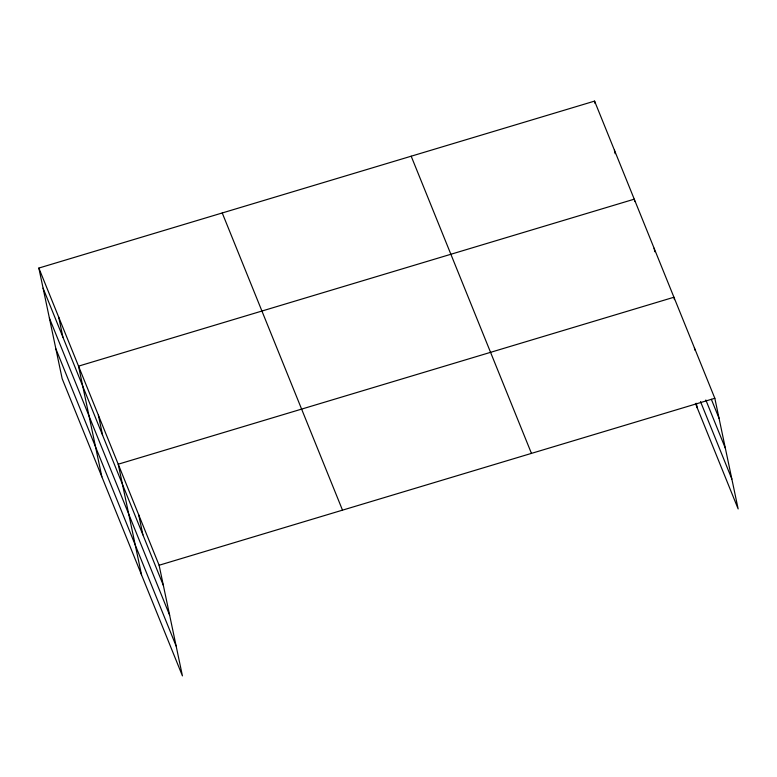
<?xml version="1.0" encoding="UTF-8"?>
<svg xmlns="http://www.w3.org/2000/svg" width="777" height="777" viewBox="0 0 777 777"><rect width="100%" height="100%" fill="white"/><g stroke="black" fill="none" stroke-linecap="round" stroke-linejoin="round"><path stroke-width="1.17" d="M38.85 268.065L159.11 565.248L182.43 675.893L62.17 378.71L38.85 268.065L594.57 101.107L714.83 398.29L738.15 508.935L695.454 403.428M159.11 565.248L714.83 398.29M711.343 399.31L719.075 418.395M705.837 400L725.368 448.271M700.504 401.592L731.856 479.05M411.188 156.206L531.449 453.38M222.241 212.976L342.502 510.149M43.085 288.18L163.345 585.353M49.388 318.055L169.648 615.229M55.866 348.834L176.126 646.017M694.385 347.766L694.891 350.136M674.446 299.611L673.941 297.241L118.221 464.209L141.54 574.854M696.289 403.292L697.26 407.886M654.098 248.213L654.846 251.758M634.76 201.544L634.255 199.174L78.535 366.142L101.855 476.787M614.413 150.146L615.161 153.691M594.57 101.107L595.075 103.477M138.665 514.724L142.9 534.838M98.378 415.171L102.613 435.285M58.693 317.103L62.927 337.218"/></g></svg>
